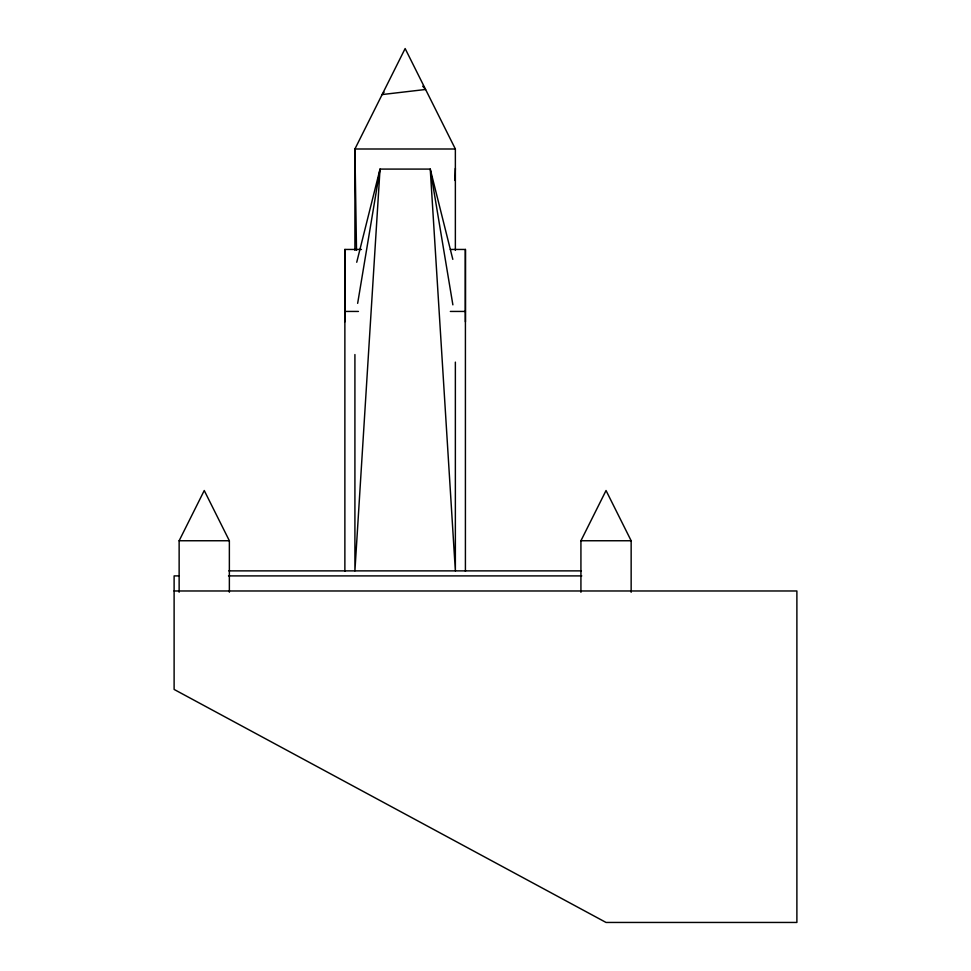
<?xml version="1.0" encoding="UTF-8"?>
<svg xmlns="http://www.w3.org/2000/svg" width="971" height="971" viewBox="0 0 971 971"><rect width="100%" height="100%" fill="white"/><g stroke="black" fill="none" stroke-linecap="round" stroke-linejoin="round"><path stroke-width="1.46" d="M344.875 321.838L344.875 249.45L361.443 249.45M465.412 321.838L465.412 249.45L450.338 249.45M454.926 180.46L455.363 168.359M357.656 303.353L380.025 169.088L430.25 169.088L452.814 259.342M356.733 262.255L380.025 169.088L354.913 570.875L354.913 354.549M179.137 592.213L179.137 540.75L204.25 490.525L229.362 540.75L229.362 592.213M580.925 592.274L580.925 540.75L606.038 490.525L631.15 540.75L631.15 592.274M384.055 92.209L382.149 94.551L425.614 89.478L422.688 86.188M455.363 250.312L455.363 149L354.913 149L354.913 250.312M344.875 311.436L358.433 311.436M450.338 311.436L465.412 311.436M179.137 540.75L229.362 540.75M580.925 540.75L631.15 540.75M228.877 570.875L581.398 570.875M178.628 575.9L174.112 575.9L174.112 689.434L606.038 922.45L796.888 922.45L796.888 590.975L174.112 590.975M228.501 575.9L581.775 575.9M455.363 149L405.138 48.55L354.913 149L356.515 250.3M452.874 304.845L430.25 169.088L455.363 570.875L455.363 362.122M465.412 249.45L465.412 571.373M344.875 249.45L344.875 571.373"/></g></svg>
